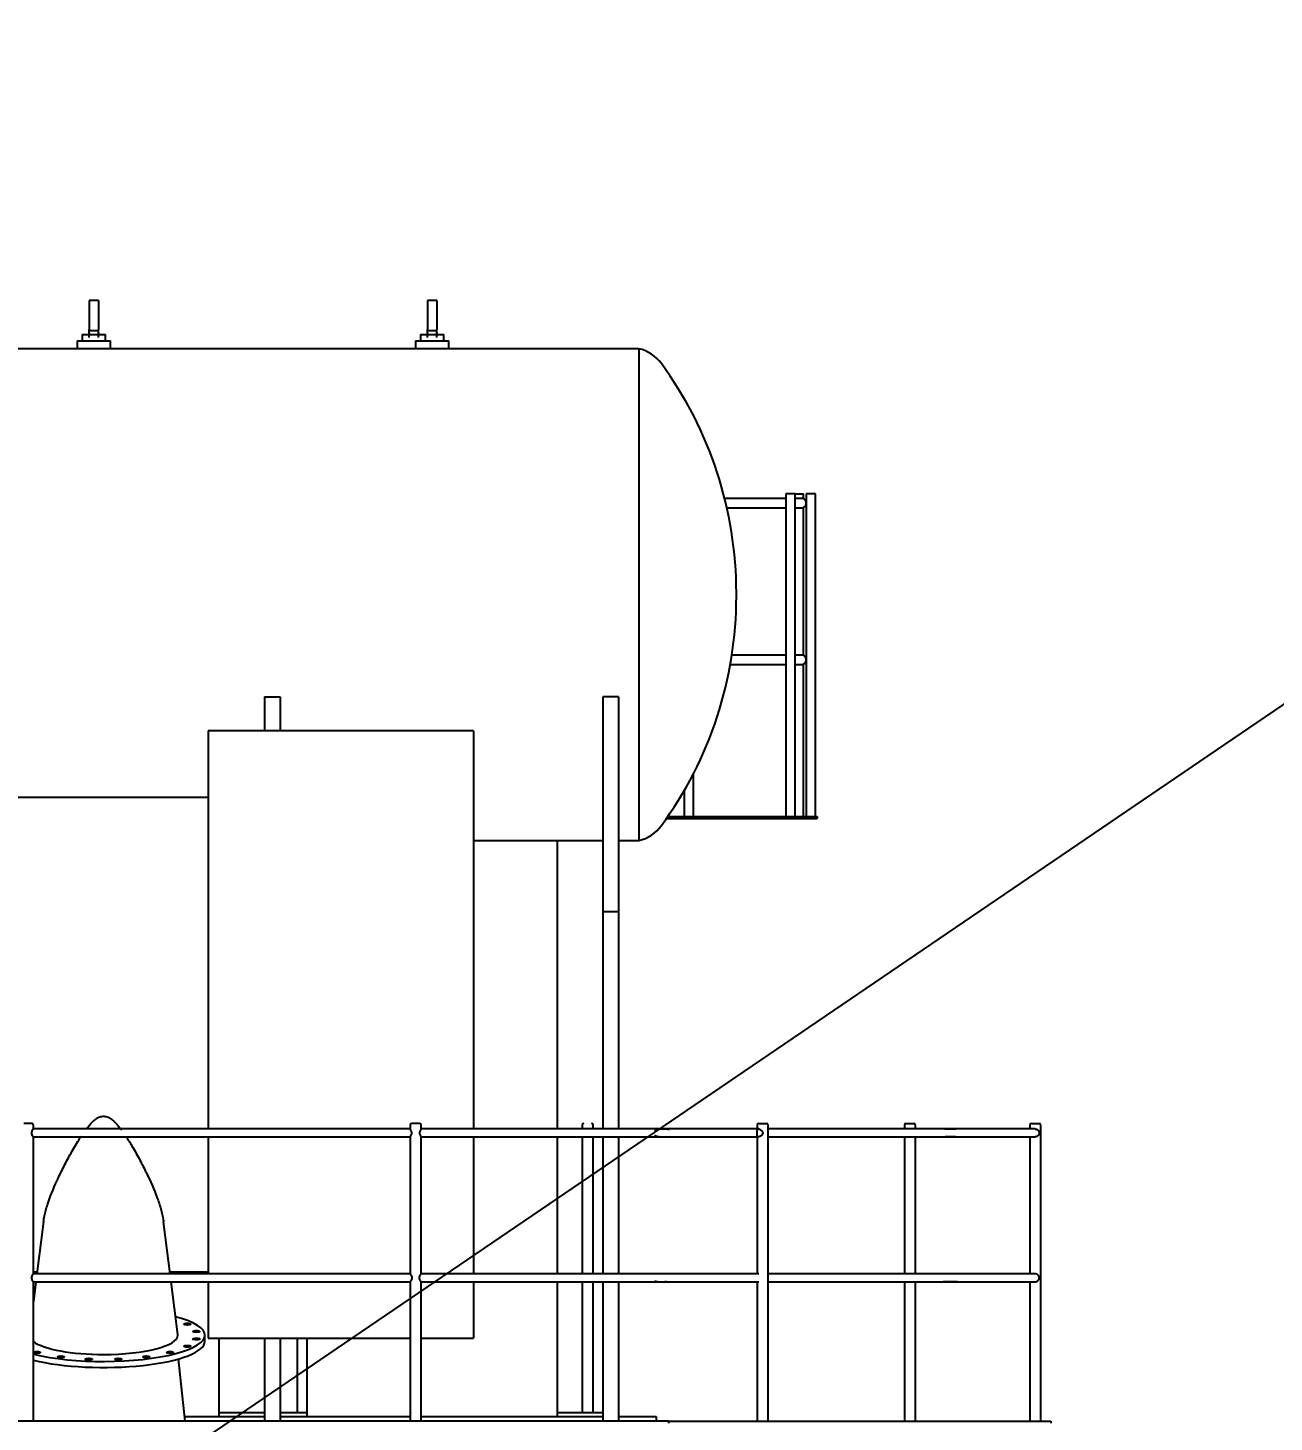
# Model space of a CAD drawing. Header units: millimetres. Extents: x -4 to 3776, y -4 to 4079.
# Drawn here: x 258.67 to 265.83, y 462.07 to 470.08 of the extents above; entities that cross this region are included whole.
import ezdxf
from ezdxf import colors
from ezdxf.entities.mleader import LeaderData, LeaderLine
from ezdxf.math import Vec2, Vec3

# ---------------------------------------------------------------- set-up
doc = ezdxf.new("R2010")
doc.units = ezdxf.units.MM
for name, color, linetype in [('BK_kedu', 255, 'Continuous'), ('EQUIPMENT', 3, 'Continuous'), ('ER', 7, 'Continuous')]:
    doc.layers.add(name, color=color, linetype=linetype)
doc.styles.get("Standard").update_dxf_attribs({"font": 'arial.ttf'})

# ---------------------------------------------------------------- blocks, each defined once
blk = doc.blocks.new('fa dong ji')
at = {"layer": 'EQUIPMENT', "color": 3, "linetype": 'Continuous'}
for p, q in [((10.521, 22.05), (10.521, 21.8828)), ((10.575, 22.05), (10.521, 22.05)), ((10.575, 22.05), (10.575, 21.8828)), ((12.465, 22.05), (12.465, 21.8828)), ((12.519, 22.05), (12.465, 22.05)), ((12.519, 22.05), (12.519, 21.8828)), ((10.521, 21.8364), (10.521, 21.8828)), ((10.575, 21.8757), (10.521, 21.8757)), ((10.575, 21.8364), (10.575, 21.8828)), ((12.465, 21.8364), (12.465, 21.8828)), ((12.519, 21.8757), (12.465, 21.8757)), ((12.519, 21.8364), (12.519, 21.8828)), ((10.4517, 21.8177), (10.6443, 21.8177)), ((10.4517, 21.8177), (10.4517, 21.7728)), ((10.4805, 21.8537), (10.6155, 21.8537)), ((10.4805, 21.8537), (10.4805, 21.8177)), ((10.521, 21.8634), (10.521, 21.8537)), ((10.575, 21.8634), (10.575, 21.8537)), ((10.6155, 21.8177), (10.6155, 21.8537)), ((10.6443, 21.7728), (10.6443, 21.8177)), ((12.3957, 21.8177), (12.5883, 21.8177)), ((12.3957, 21.8177), (12.3957, 21.7728)), ((12.4245, 21.8537), (12.5595, 21.8537)), ((12.4245, 21.8537), (12.4245, 21.8177)), ((12.465, 21.8634), (12.465, 21.8537)), ((12.519, 21.8634), (12.519, 21.8537)), ((12.5595, 21.8177), (12.5595, 21.8537)), ((12.5883, 21.7728), (12.5883, 21.8177)), ((13.68, 21.7728), (1.584, 21.7728)), ((13.68, 21.7728), (13.68, 18.9468)), ((14.578, 20.9394), (14.524, 20.9394)), ((14.524, 20.9394), (14.524, 19.0854)), ((14.578, 20.9394), (14.6246, 20.9394)), ((14.578, 19.0854), (14.578, 20.9394)), ((14.6246, 20.91), (14.6246, 20.9394)), ((14.6952, 20.9394), (14.6412, 20.9394)), ((14.6412, 20.9394), (14.6412, 19.0854)), ((14.6952, 19.0854), (14.6952, 20.9394)), ((14.6246, 20.01), (14.6246, 20.8607)), ((14.2398, 20.3507), (14.2398, 20.3689)), ((14.6246, 19.0854), (14.6246, 19.9607)), ((11.529, 19.7723), (11.619, 19.7723)), ((11.529, 19.7723), (11.529, 19.5777)), ((11.619, 19.7723), (11.619, 19.5777)), ((13.563, 19.7723), (13.473, 19.7723)), ((13.473, 19.7723), (13.473, 18.5398)), ((13.563, 19.7723), (13.563, 18.5398)), ((11.205, 19.5777), (11.205, 17.2896)), ((12.7296, 19.5777), (11.205, 19.5777)), ((12.7296, 19.5777), (12.7296, 17.2896)), ((13.994, 19.0854), (13.994, 19.3325)), ((13.94, 19.2334), (13.94, 19.0854)), ((11.205, 19.1952), (9.621, 19.1952)), ((13.839, 19.0746), (14.7042, 19.0746)), ((13.8465, 19.0854), (14.7042, 19.0854)), ((14.7042, 19.0854), (14.7042, 19.0746)), ((12.7296, 18.9468), (13.473, 18.9468)), ((13.212, 17.2899), (13.212, 18.9468)), ((13.563, 18.9468), (13.68, 18.9468)), ((13.473, 18.5398), (13.563, 18.5398)), ((13.473, 18.5398), (13.473, 17.2899)), ((13.563, 18.5398), (13.563, 17.2899)), ((10.1916, 17.3214), (10.1466, 17.3214)), ((10.2006, 17.2897), (10.2006, 17.3124)), ((12.3655, 17.3124), (12.3655, 17.2897)), ((12.4195, 17.3214), (12.3745, 17.3214)), ((12.4285, 17.2898), (12.4285, 17.3124)), ((13.3539, 17.3124), (13.3539, 17.2898)), ((13.4079, 17.3214), (13.4079, 17.3214)), ((13.4169, 17.2897), (13.4169, 17.3124)), ((14.3591, 17.3124), (14.3591, 17.2899)), ((14.3681, 17.3214), (14.4131, 17.3214)), ((14.4221, 17.2671), (14.4221, 17.3124)), ((15.2051, 17.3124), (15.2051, 17.2899)), ((15.2141, 17.3214), (15.2591, 17.3214)), ((15.2681, 17.2899), (15.2681, 17.3124)), ((15.9255, 17.3124), (15.9255, 17.2899)), ((15.9345, 17.3214), (15.9795, 17.3214)), ((15.9885, 15.6114), (15.9885, 17.3124)), ((10.2006, 16.4572), (10.2006, 17.245)), ((11.205, 17.2445), (11.205, 16.4568)), ((12.3655, 17.245), (12.3655, 16.4573)), ((12.4285, 16.4572), (12.4285, 17.2451)), ((12.7296, 17.2445), (12.7296, 16.4568)), ((13.212, 16.4574), (13.212, 17.2449)), ((13.3539, 17.2451), (13.3539, 16.4572)), ((13.4169, 16.4573), (13.4169, 17.245)), ((13.473, 17.2449), (13.473, 16.4574)), ((13.563, 17.2449), (13.563, 16.4574)), ((13.8454, 17.2899), (13.769, 17.2899)), ((13.769, 17.2449), (13.8454, 17.2449)), ((14.3591, 17.2449), (14.3591, 16.4574)), ((14.4221, 16.4346), (14.4221, 17.2671)), ((15.2051, 17.2449), (15.2051, 16.4574)), ((15.2681, 16.4574), (15.2681, 17.2449)), ((15.957, 17.2899), (15.9254, 17.2899)), ((15.9254, 17.2449), (15.957, 17.2449)), ((15.9255, 17.2449), (15.9255, 16.4574)), ((10.2591, 16.7578), (10.2208, 16.4574)), ((10.9868, 16.4574), (10.9486, 16.7574)), ((10.2006, 16.47), (10.2225, 16.47)), ((10.9851, 16.47), (11.205, 16.47)), ((13.8454, 16.4574), (13.769, 16.4574)), ((14.4221, 15.6114), (14.4221, 16.4346)), ((15.957, 16.4574), (15.9254, 16.4574)), ((10.2006, 15.6114), (10.2006, 16.4125)), ((10.2151, 16.4124), (10.2006, 16.2981)), ((11.0311, 16.109), (10.9925, 16.4124)), ((11.205, 16.4119), (11.205, 16.0875)), ((12.3655, 16.4126), (12.3655, 15.6114)), ((12.4285, 15.6114), (12.4285, 16.4125)), ((12.7296, 16.4119), (12.7296, 16.0875)), ((13.212, 15.6373), (13.212, 16.4124)), ((13.3539, 16.4125), (13.3539, 15.6612)), ((13.4169, 15.6612), (13.4169, 16.4126)), ((13.473, 16.4124), (13.473, 15.6114)), ((13.563, 16.4124), (13.563, 15.6114)), ((13.769, 16.4124), (13.8454, 16.4124)), ((14.3591, 16.4124), (14.3591, 15.6114)), ((15.2051, 16.4124), (15.2051, 15.6114)), ((15.2681, 15.6114), (15.2681, 16.4124)), ((15.9254, 16.4124), (15.957, 16.4124)), ((15.9255, 16.4124), (15.9255, 15.6114)), ((11.1861, 16.0706), (11.1861, 16.1053)), ((11.205, 16.0875), (12.3655, 16.0875)), ((11.268, 15.6373), (11.268, 16.0876)), ((11.529, 16.0875), (11.529, 15.6114)), ((11.619, 16.0875), (11.619, 15.6114)), ((11.7171, 16.0875), (11.7171, 15.6612)), ((11.772, 16.0876), (11.772, 15.6373)), ((12.4284, 16.0875), (12.7296, 16.0875)), ((11.0726, 15.6114), (11.0337, 15.9689)), ((11.0696, 15.6373), (11.529, 15.6373)), ((11.2679, 15.6612), (11.529, 15.6612)), ((11.6189, 15.6612), (11.7719, 15.6612)), ((11.619, 15.6373), (12.3653, 15.6373)), ((12.4283, 15.6373), (13.4728, 15.6373)), ((13.2119, 15.6612), (13.4729, 15.6612)), ((13.5628, 15.6373), (13.779, 15.6373)), ((13.779, 15.6373), (13.779, 15.6114)), ((13.851, 15.6114), (0.792, 15.6114)), ((13.851, 15.6114), (16.047, 15.6114)), ((13.851, 15.6006), (13.851, 15.6114)), ((16.047, 15.6114), (16.047, 15.6006))]:
    blk.add_line(p, q, dxfattribs=at)
for centre, radius, start, end in [((13.6276, 21.554), 0.225, 36.1916, 76.52276), ((12.0078, 20.3689), 2.232, 0, 36.1916), ((12.0078, 20.3507), 2.232, 323.8084, 0), ((13.6276, 19.1656), 0.225, 283.47724, 323.8084), ((10.1916, 17.3124), 0.009, 0, 90), ((12.3745, 17.3124), 0.009, 90, 180), ((12.4195, 17.3124), 0.009, 0, 90), ((13.3629, 17.3124), 0.009, 90, 180), ((13.4079, 17.3124), 0.009, 0, 90), ((14.3681, 17.3124), 0.009, 90, 180), ((14.4131, 17.3124), 0.009, 0, 90), ((15.2141, 17.3124), 0.009, 90, 180), ((15.2591, 17.3124), 0.009, 0, 90), ((15.9345, 17.3124), 0.009, 90, 180), ((15.9795, 17.3124), 0.009, 0, 90)]:
    blk.add_arc(centre, radius, start, end, dxfattribs=at)
for centre, major_axis, start_param, end_param in [((10.6038, 16.1053), (-0.5823, 0), 0.805917, 3.920806), ((10.6038, 16.1053), (0.4275, 0), 4.712389, 6.283185), ((10.6038, 16.1053), (0.4275, 0), 0, 0.032987), ((10.6038, 16.0706), (-0.5823, 0), 0.805917, 3.141593), ((10.6038, 16.1053), (0.4275, 0), 3.480197, 4.712389)]:
    blk.add_ellipse(centre, major_axis=major_axis, ratio=0.258819, start_param=start_param, end_param=end_param, dxfattribs=at)
for centre in [(11.0849, 16.1688), (11.1372, 16.1272), (11.0849, 16.0419), (11.1372, 16.0835), (10.222, 16.0065), (10.3586, 15.9808), (10.5193, 15.9673), (10.6883, 15.9673), (10.849, 15.9808), (10.9856, 16.0065)]:
    blk.add_ellipse(centre, major_axis=(-0.0198, 0), ratio=0.258819, dxfattribs=at)
for points, knots in [([(14.524, 20.9124), (14.5185, 20.9124), (14.5061, 20.9124), (14.4859, 20.9124), (14.4623, 20.9124), (14.4352, 20.9124), (14.4042, 20.9124), (14.3689, 20.9124), (14.3289, 20.9124), (14.2836, 20.9124), (14.2324, 20.9124), (14.1947, 20.9124), (14.174, 20.9124), (14.1724, 20.9124)], [0, 0, 0, 0, 0.047811, 0.105798, 0.172044, 0.249306, 0.336775, 0.436716, 0.550113, 0.677921, 0.823801, 0.98646, 1, 1, 1, 1]), ([(14.6142, 20.9124), (14.6142, 20.9124), (14.6142, 20.9124), (14.6142, 20.9124), (14.6142, 20.9124), (14.6142, 20.9124), (14.6142, 20.9124), (14.6142, 20.9124), (14.6142, 20.9124), (14.6142, 20.9124), (14.6141, 20.9124), (14.6145, 20.9124), (14.613, 20.9124), (14.6088, 20.9124), (14.6009, 20.9124), (14.5896, 20.9124), (14.5816, 20.9124), (14.5781, 20.9124)], [0, 0, 0, 0, 0.1138, 0.244808, 0.362815, 0.466655, 0.558978, 0.639904, 0.70978, 0.755715, 0.795911, 0.832342, 0.861274, 0.888166, 0.934722, 0.973268, 1, 1, 1, 1]), ([(14.6142, 20.8584), (14.617, 20.8583), (14.622, 20.8591), (14.6295, 20.8627), (14.6346, 20.8673), (14.6376, 20.8717), (14.6391, 20.8748), (14.6399, 20.8772), (14.6403, 20.8785), (14.6406, 20.8795), (14.6408, 20.8804), (14.6411, 20.8825), (14.6413, 20.8863), (14.6407, 20.8918), (14.6384, 20.8981), (14.6342, 20.904), (14.6286, 20.9087), (14.6215, 20.9118), (14.6167, 20.9125), (14.6142, 20.9124)], [0, 0, 0, 0, 0.157796, 0.284192, 0.379629, 0.431239, 0.466201, 0.477794, 0.485957, 0.489118, 0.492126, 0.499124, 0.519543, 0.570926, 0.65018, 0.718899, 0.800272, 0.894065, 1, 1, 1, 1]), ([(14.1844, 20.8584), (14.1885, 20.8584), (14.2072, 20.8584), (14.2385, 20.8584), (14.277, 20.8584), (14.3117, 20.8584), (14.3438, 20.8584), (14.3739, 20.8584), (14.4035, 20.8584), (14.4323, 20.8584), (14.4611, 20.8584), (14.4851, 20.8584), (14.5061, 20.8584), (14.5178, 20.8584), (14.524, 20.8584)], [0, 0, 0, 0, 0.036452, 0.164778, 0.276711, 0.376856, 0.471198, 0.559827, 0.642763, 0.732365, 0.814306, 0.897205, 0.944614, 1, 1, 1, 1]), ([(14.578, 20.8584), (14.5828, 20.8584), (14.5921, 20.8584), (14.6034, 20.8584), (14.6124, 20.8584), (14.6147, 20.8584), (14.614, 20.8584), (14.6142, 20.8584), (14.6142, 20.8584), (14.6142, 20.8584), (14.6142, 20.8584), (14.6142, 20.8584), (14.6142, 20.8584), (14.6142, 20.8584), (14.6142, 20.8584), (14.6142, 20.8584)], [0, 0, 0, 0, 0.037251, 0.077462, 0.121833, 0.178302, 0.231368, 0.292711, 0.362664, 0.441354, 0.528747, 0.639059, 0.760673, 0.893981, 1, 1, 1, 1]), ([(14.2041, 19.9584), (14.2162, 19.9584), (14.2409, 19.9584), (14.277, 19.9584), (14.3117, 19.9584), (14.3438, 19.9584), (14.3739, 19.9584), (14.4035, 19.9584), (14.4323, 19.9584), (14.4611, 19.9584), (14.4851, 19.9584), (14.5061, 19.9584), (14.5178, 19.9584), (14.524, 19.9584)], [0, 0, 0, 0, 0.113393, 0.232212, 0.338519, 0.438665, 0.532746, 0.620785, 0.715899, 0.802882, 0.890881, 0.941207, 1, 1, 1, 1]), ([(14.524, 20.0124), (14.5185, 20.0124), (14.5061, 20.0124), (14.4859, 20.0124), (14.4623, 20.0124), (14.4352, 20.0124), (14.4042, 20.0124), (14.3689, 20.0124), (14.3289, 20.0124), (14.2836, 20.0124), (14.2446, 20.0124), (14.2207, 20.0124), (14.2139, 20.0124)], [0, 0, 0, 0, 0.054193, 0.119921, 0.195009, 0.282585, 0.38173, 0.495012, 0.623546, 0.768415, 0.933767, 1, 1, 1, 1]), ([(14.578, 19.9584), (14.5828, 19.9584), (14.5921, 19.9584), (14.6034, 19.9584), (14.6124, 19.9584), (14.6147, 19.9584), (14.614, 19.9584), (14.6142, 19.9584), (14.6142, 19.9584), (14.6142, 19.9584), (14.6142, 19.9584), (14.6142, 19.9584), (14.6142, 19.9584), (14.6142, 19.9584), (14.6142, 19.9584), (14.6142, 19.9584)], [0, 0, 0, 0, 0.037252, 0.077462, 0.121833, 0.178302, 0.231369, 0.292713, 0.362666, 0.441357, 0.52875, 0.639062, 0.760676, 0.893986, 1, 1, 1, 1]), ([(14.6142, 20.0124), (14.6142, 20.0124), (14.6142, 20.0124), (14.6142, 20.0124), (14.6142, 20.0124), (14.6142, 20.0124), (14.6142, 20.0124), (14.6142, 20.0124), (14.6142, 20.0124), (14.6142, 20.0124), (14.6141, 20.0124), (14.6145, 20.0124), (14.613, 20.0124), (14.6088, 20.0124), (14.6009, 20.0124), (14.5896, 20.0124), (14.5816, 20.0124), (14.5781, 20.0124)], [0, 0, 0, 0, 0.1138, 0.244808, 0.362815, 0.466655, 0.558978, 0.639904, 0.70978, 0.755715, 0.795911, 0.832342, 0.861274, 0.888166, 0.934722, 0.973268, 1, 1, 1, 1]), ([(14.6142, 19.9584), (14.617, 19.9583), (14.622, 19.9591), (14.6295, 19.9627), (14.6346, 19.9673), (14.6376, 19.9717), (14.6391, 19.9748), (14.6399, 19.9772), (14.6403, 19.9785), (14.6406, 19.9795), (14.6408, 19.9804), (14.6411, 19.9825), (14.6413, 19.9863), (14.6407, 19.9918), (14.6384, 19.9981), (14.6342, 20.004), (14.6286, 20.0087), (14.6215, 20.0118), (14.6167, 20.0125), (14.6142, 20.0124)], [0, 0, 0, 0, 0.157796, 0.284192, 0.379629, 0.431239, 0.466201, 0.477794, 0.485957, 0.489118, 0.492126, 0.499124, 0.519543, 0.570926, 0.65018, 0.718899, 0.800272, 0.894065, 1, 1, 1, 1]), ([(10.5076, 17.2937), (10.5077, 17.2938), (10.5078, 17.294), (10.5174, 17.3063), (10.5275, 17.3183), (10.5443, 17.3347), (10.5502, 17.34), (10.5631, 17.3496), (10.5699, 17.3539), (10.5848, 17.3605), (10.5928, 17.3627), (10.6051, 17.3632), (10.6091, 17.363), (10.6172, 17.3617), (10.6212, 17.3607), (10.6327, 17.3566), (10.6398, 17.3526), (10.653, 17.3436), (10.659, 17.3385), (10.6762, 17.3226), (10.6865, 17.3108), (10.6996, 17.2943), (10.703, 17.2899), (10.7063, 17.2855)], [0, 0, 0, 0, 0.001645, 0.001645, 0.187726, 0.187726, 0.280767, 0.280767, 0.373807, 0.373807, 0.466848, 0.466848, 0.513368, 0.513368, 0.559888, 0.559888, 0.652929, 0.652929, 0.745969, 0.745969, 0.932051, 0.932051, 1, 1, 1, 1]), ([(10.2006, 17.2449), (10.2006, 17.2449), (10.2001, 17.2455), (10.1985, 17.2479), (10.1974, 17.2495), (10.1951, 17.2536), (10.1938, 17.2559), (10.1918, 17.2613), (10.1911, 17.2643), (10.1911, 17.2704), (10.1918, 17.2735), (10.1938, 17.2788), (10.195, 17.2812), (10.1974, 17.2852), (10.1985, 17.2869), (10.2001, 17.2892), (10.2006, 17.2899), (10.2006, 17.2899)], [0, 0, 0, 0, 0.124997, 0.124997, 0.250019, 0.250019, 0.37504, 0.37504, 0.500061, 0.500061, 0.625082, 0.625082, 0.750103, 0.750103, 0.875124, 0.875124, 1, 1, 1, 1]), ([(12.3655, 17.2899), (12.3425, 17.2899), (12.2915, 17.2899), (12.215, 17.2899), (12.1386, 17.2899), (12.0698, 17.2899), (12.0086, 17.2899), (11.955, 17.2899), (11.8967, 17.2899), (11.8307, 17.2899), (11.7538, 17.2899), (11.6778, 17.2899), (11.603, 17.2899), (11.5299, 17.2899), (11.4558, 17.2899), (11.3813, 17.2899), (11.3085, 17.2899), (11.2343, 17.2899), (11.1579, 17.2899), (11.0749, 17.2899), (10.9885, 17.2899), (10.8994, 17.2899), (10.8099, 17.2899), (10.7306, 17.2899), (10.6615, 17.2899), (10.6038, 17.2899), (10.5486, 17.2899), (10.5025, 17.2899), (10.4614, 17.2899), (10.4213, 17.2899), (10.3726, 17.2899), (10.3153, 17.2899), (10.2571, 17.2899), (10.2178, 17.2899), (10.2006, 17.2899)], [0, 0, 0, 0, 0.031846, 0.070653, 0.10595, 0.137738, 0.166016, 0.190786, 0.212045, 0.246722, 0.282234, 0.318689, 0.352021, 0.385838, 0.42005, 0.454654, 0.489079, 0.520945, 0.557498, 0.594957, 0.635913, 0.677229, 0.718545, 0.759861, 0.78713, 0.81424, 0.839826, 0.863617, 0.87819, 0.896724, 0.919219, 0.945675, 0.976092, 1, 1, 1, 1]), ([(10.2006, 17.2449), (10.2236, 17.2449), (10.2746, 17.2449), (10.351, 17.2449), (10.4274, 17.2449), (10.4962, 17.2449), (10.5575, 17.2449), (10.6111, 17.2449), (10.6693, 17.2449), (10.7353, 17.2449), (10.8123, 17.2449), (10.8883, 17.2449), (10.963, 17.2449), (11.0362, 17.2449), (11.1102, 17.2449), (11.1847, 17.2449), (11.2575, 17.2449), (11.3318, 17.2449), (11.4082, 17.2449), (11.4911, 17.2449), (11.5775, 17.2449), (11.6667, 17.2449), (11.7561, 17.2449), (11.8355, 17.2449), (11.9045, 17.2449), (11.9622, 17.2449), (12.0174, 17.2449), (12.0636, 17.2449), (12.1046, 17.2449), (12.1447, 17.2449), (12.1934, 17.2449), (12.2507, 17.2449), (12.309, 17.2449), (12.3482, 17.2449), (12.3655, 17.2449)], [0, 0, 0, 0, 0.03185, 0.070657, 0.105953, 0.137741, 0.166019, 0.190788, 0.212048, 0.246724, 0.282236, 0.31869, 0.352022, 0.385839, 0.42005, 0.454655, 0.489079, 0.520945, 0.557497, 0.594956, 0.635911, 0.677227, 0.718543, 0.759859, 0.787127, 0.814237, 0.839823, 0.863614, 0.878187, 0.896721, 0.919215, 0.945671, 0.976088, 1, 1, 1, 1]), ([(10.2592, 16.7591), (10.2606, 16.7694), (10.2624, 16.7798), (10.2668, 16.8009), (10.2694, 16.8116), (10.2752, 16.8332), (10.2784, 16.8441), (10.2961, 16.8993), (10.3147, 16.9455), (10.3476, 17.0176), (10.3595, 17.0422), (10.3846, 17.092), (10.3979, 17.1172), (10.4258, 17.1678), (10.4405, 17.1932), (10.4624, 17.2285), (10.4687, 17.2384), (10.4753, 17.2483)], [0, 0, 0, 0, 0.074304, 0.074304, 0.146736, 0.146736, 0.219168, 0.219168, 0.508898, 0.508898, 0.653762, 0.653762, 0.798627, 0.798627, 0.943491, 0.943491, 1, 1, 1, 1]), ([(10.7376, 17.2404), (10.7491, 17.2226), (10.76, 17.2046), (10.7853, 17.1615), (10.7994, 17.1362), (10.8259, 17.0863), (10.8384, 17.0617), (10.8737, 16.9892), (10.8942, 16.9425), (10.9193, 16.875), (10.9267, 16.853), (10.939, 16.8097), (10.9438, 16.7888), (10.9476, 16.7649), (10.9481, 16.761), (10.9486, 16.7571)], [0, 0, 0, 0, 0.102942, 0.102942, 0.247744, 0.247744, 0.392546, 0.392546, 0.682149, 0.682149, 0.82695, 0.82695, 0.971752, 0.971752, 1, 1, 1, 1]), ([(12.3655, 17.2449), (12.3655, 17.2449), (12.3659, 17.2455), (12.3675, 17.2479), (12.3686, 17.2495), (12.371, 17.2536), (12.3722, 17.2559), (12.3742, 17.2613), (12.3749, 17.2643), (12.3749, 17.2704), (12.3742, 17.2735), (12.3723, 17.2788), (12.371, 17.2812), (12.3687, 17.2852), (12.3675, 17.2869), (12.3659, 17.2892), (12.3655, 17.2899), (12.3655, 17.2899)], [0, 0, 0, 0, 0.124997, 0.124997, 0.250019, 0.250019, 0.37504, 0.37504, 0.500061, 0.500061, 0.625082, 0.625082, 0.750103, 0.750103, 0.875124, 0.875124, 1, 1, 1, 1]), ([(12.4285, 17.2899), (12.4285, 17.2899), (12.428, 17.2893), (12.4264, 17.2869), (12.4253, 17.2853), (12.4229, 17.2812), (12.4217, 17.2789), (12.4197, 17.2735), (12.419, 17.2705), (12.419, 17.2644), (12.4197, 17.2613), (12.4217, 17.256), (12.4229, 17.2536), (12.4253, 17.2496), (12.4264, 17.2479), (12.428, 17.2456), (12.4285, 17.2449), (12.4285, 17.2449), (12.4285, 17.2449), (12.4285, 17.2449)], [0, 0, 0, 0, 0.124962, 0.124962, 0.249947, 0.249947, 0.374933, 0.374933, 0.499918, 0.499918, 0.624903, 0.624903, 0.749889, 0.749889, 0.874874, 0.874874, 0.99986, 0.99986, 1, 1, 1, 1]), ([(13.769, 17.2899), (13.7447, 17.2899), (13.6988, 17.2899), (13.6339, 17.2899), (13.5771, 17.2899), (13.5283, 17.2899), (13.4874, 17.2899), (13.452, 17.2899), (13.4193, 17.2899), (13.3865, 17.2899), (13.3242, 17.2899), (13.2324, 17.2899), (13.1258, 17.2899), (13.0339, 17.2899), (12.9577, 17.2899), (12.8845, 17.2899), (12.8289, 17.2899), (12.7883, 17.2899), (12.7591, 17.2899), (12.7245, 17.2899), (12.6846, 17.2899), (12.6396, 17.2899), (12.5896, 17.2899), (12.5346, 17.2899), (12.4803, 17.2899), (12.4444, 17.2899), (12.4285, 17.2899)], [0, 0, 0, 0, 0.054372, 0.102752, 0.145139, 0.181535, 0.211938, 0.236641, 0.260795, 0.285246, 0.309997, 0.400202, 0.490755, 0.548379, 0.60599, 0.661226, 0.712322, 0.730301, 0.752036, 0.777796, 0.807581, 0.84139, 0.878512, 0.919516, 0.964402, 1, 1, 1, 1]), ([(12.4285, 17.2449), (12.4469, 17.2449), (12.4869, 17.2449), (12.5459, 17.2449), (12.6027, 17.2449), (12.6515, 17.2449), (12.6924, 17.2449), (12.7278, 17.2449), (12.7605, 17.2449), (12.7933, 17.2449), (12.8556, 17.2449), (12.9474, 17.2449), (13.054, 17.2449), (13.1459, 17.2449), (13.2221, 17.2449), (13.2953, 17.2449), (13.3509, 17.2449), (13.3915, 17.2449), (13.4207, 17.2449), (13.4553, 17.2449), (13.4952, 17.2449), (13.5402, 17.2449), (13.5902, 17.2449), (13.6452, 17.2449), (13.7053, 17.2449), (13.7472, 17.2449), (13.769, 17.2449)], [0, 0, 0, 0, 0.041203, 0.089583, 0.13197, 0.168366, 0.198769, 0.223472, 0.247625, 0.272077, 0.296827, 0.387033, 0.477585, 0.535209, 0.592821, 0.648056, 0.699152, 0.717131, 0.738866, 0.764626, 0.79441, 0.828219, 0.865342, 0.906346, 0.951232, 1, 1, 1, 1]), ([(13.8547, 17.2855), (13.8322, 17.2896), (13.8068, 17.2927), (13.7782, 17.2846), (13.7734, 17.2828), (13.769, 17.2802)], [0, 0, 0, 0, 0.829459, 0.829459, 1, 1, 1, 1]), ([(13.769, 17.2546), (13.7735, 17.252), (13.7783, 17.2502), (13.8014, 17.2437), (13.8204, 17.2443), (13.839, 17.2467)], [0, 0, 0, 0, 0.213068, 0.213068, 1, 1, 1, 1]), ([(14.3684, 17.2899), (14.3597, 17.2899), (14.3407, 17.2899), (14.3132, 17.2899), (14.2875, 17.2899), (14.2666, 17.2899), (14.2487, 17.2899), (14.232, 17.2899), (14.205, 17.2899), (14.1677, 17.2899), (14.1225, 17.2899), (14.0799, 17.2899), (14.0411, 17.2899), (14.0108, 17.2899), (13.9873, 17.2899), (13.9679, 17.2899), (13.9439, 17.2899), (13.9152, 17.2899), (13.8819, 17.2899), (13.858, 17.2899), (13.8454, 17.2899)], [0, 0, 0, 0, 0.049913, 0.108786, 0.157857, 0.197125, 0.228926, 0.260682, 0.292945, 0.383648, 0.4747, 0.551956, 0.628062, 0.697491, 0.725731, 0.762663, 0.808556, 0.863409, 0.927224, 1, 1, 1, 1]), ([(13.8454, 17.2449), (13.8573, 17.2449), (13.8796, 17.2449), (13.9104, 17.2449), (13.936, 17.2449), (13.957, 17.2449), (13.9749, 17.2449), (13.9916, 17.2449), (14.0186, 17.2449), (14.0559, 17.2449), (14.1011, 17.2449), (14.1437, 17.2449), (14.1825, 17.2449), (14.2128, 17.2449), (14.2363, 17.2449), (14.2556, 17.2449), (14.2796, 17.2449), (14.3083, 17.2449), (14.3384, 17.2449), (14.3589, 17.2449), (14.3683, 17.2449)], [0, 0, 0, 0, 0.06869, 0.127576, 0.176657, 0.215933, 0.247741, 0.279503, 0.311773, 0.402495, 0.493566, 0.570838, 0.646959, 0.716403, 0.744649, 0.781588, 0.827491, 0.882356, 0.946184, 1, 1, 1, 1]), ([(14.3662, 17.2451), (14.363, 17.2458), (14.361, 17.2482), (14.3595, 17.2536), (14.3592, 17.2559), (14.359, 17.2613), (14.3591, 17.2643), (14.3591, 17.2704), (14.359, 17.2735), (14.3592, 17.2788), (14.3595, 17.2812), (14.3606, 17.2852), (14.3615, 17.2869), (14.3643, 17.2892), (14.3661, 17.2899), (14.3682, 17.2899)], [0, 0, 0, 0, 0.217223, 0.217223, 0.347703, 0.347703, 0.478183, 0.478183, 0.608663, 0.608663, 0.739143, 0.739143, 0.869624, 0.869624, 1, 1, 1, 1]), ([(14.3682, 17.2899), (14.3682, 17.2899), (14.3682, 17.2899), (14.3704, 17.2899), (14.3729, 17.2893), (14.3779, 17.2869), (14.3804, 17.2853), (14.3849, 17.2812), (14.3869, 17.2789), (14.3899, 17.2735), (14.3909, 17.2705), (14.3909, 17.2643), (14.3899, 17.2613), (14.3869, 17.2559), (14.3849, 17.2536), (14.3804, 17.2495), (14.3779, 17.2479), (14.373, 17.2456), (14.3705, 17.2449), (14.3683, 17.2449)], [0, 0, 0, 0, 0.000099, 0.000099, 0.125087, 0.125087, 0.250074, 0.250074, 0.375062, 0.375062, 0.50005, 0.50005, 0.625037, 0.625037, 0.750025, 0.750025, 0.875012, 0.875012, 1, 1, 1, 1]), ([(15.9254, 17.2899), (15.9073, 17.2899), (15.8725, 17.2899), (15.8227, 17.2899), (15.7774, 17.2899), (15.7365, 17.2899), (15.7002, 17.2899), (15.4524, 17.2899), (15.4179, 17.2899), (15.5258, 17.2899), (15.4802, 17.2899), (15.4351, 17.2899), (15.3907, 17.2899), (15.3474, 17.2899), (15.3034, 17.2899), (15.2592, 17.2899), (15.216, 17.2899), (15.0218, 17.2899), (14.9696, 17.2899), (14.9098, 17.2899), (14.8474, 17.2899), (14.7838, 17.2899), (14.7296, 17.2899), (14.6851, 17.2899), (14.6509, 17.2899), (14.6182, 17.2899), (14.5908, 17.2899), (14.5664, 17.2899), (14.5426, 17.2899), (14.5138, 17.2899), (14.4798, 17.2899), (14.4487, 17.2899), (14.4288, 17.2899), (14.4221, 17.2899)], [0, 0, 0, 0, 0.042214, 0.080928, 0.116141, 0.147852, 0.176063, 0.200773, 0.221982, 0.256575, 0.292002, 0.328369, 0.361621, 0.395358, 0.429487, 0.464009, 0.498352, 0.530141, 0.573743, 0.620103, 0.669563, 0.719024, 0.768484, 0.795687, 0.822733, 0.848257, 0.871991, 0.88653, 0.905019, 0.92746, 0.953853, 0.984197, 1, 1, 1, 1]), ([(14.4221, 17.2449), (14.4322, 17.2449), (14.459, 17.2449), (14.5009, 17.2449), (14.5463, 17.2449), (14.5871, 17.2449), (14.6234, 17.2449), (14.6552, 17.2449), (14.6898, 17.2449), (14.7289, 17.2449), (14.7746, 17.2449), (14.8196, 17.2449), (14.864, 17.2449), (14.9074, 17.2449), (14.9513, 17.2449), (14.9955, 17.2449), (15.0387, 17.2449), (15.2329, 17.2449), (15.2851, 17.2449), (15.345, 17.2449), (15.4073, 17.2449), (15.471, 17.2449), (15.5251, 17.2449), (15.4225, 17.2449), (15.4567, 17.2449), (15.7055, 17.2449), (15.7328, 17.2449), (15.7572, 17.2449), (15.781, 17.2449), (15.8099, 17.2449), (15.8439, 17.2449), (15.8829, 17.2449), (15.9107, 17.2449), (15.9254, 17.2449)], [0, 0, 0, 0, 0.023725, 0.062439, 0.097651, 0.129363, 0.157573, 0.182283, 0.203492, 0.238085, 0.273512, 0.309879, 0.343131, 0.376868, 0.410997, 0.445518, 0.479861, 0.51165, 0.555252, 0.601612, 0.651072, 0.700532, 0.749993, 0.777196, 0.804241, 0.829766, 0.8535, 0.868038, 0.886527, 0.908968, 0.935361, 0.965705, 1, 1, 1, 1]), ([(10.2006, 16.4124), (10.2006, 16.4124), (10.2001, 16.413), (10.1985, 16.4154), (10.1974, 16.417), (10.1951, 16.4211), (10.1938, 16.4234), (10.1918, 16.4288), (10.1911, 16.4318), (10.1911, 16.4379), (10.1918, 16.441), (10.1938, 16.4463), (10.195, 16.4487), (10.1974, 16.4527), (10.1985, 16.4544), (10.2001, 16.4567), (10.2006, 16.4574), (10.2006, 16.4574)], [0, 0, 0, 0, 0.124997, 0.124997, 0.250019, 0.250019, 0.37504, 0.37504, 0.500061, 0.500061, 0.625082, 0.625082, 0.750103, 0.750103, 0.875124, 0.875124, 1, 1, 1, 1]), ([(12.3655, 16.4574), (12.3537, 16.4574), (12.3246, 16.4574), (12.2803, 16.4574), (12.2347, 16.4574), (12.1954, 16.4574), (12.1622, 16.4574), (12.1, 16.4574), (11.9715, 16.4574), (11.8176, 16.4574), (11.6713, 16.4574), (11.569, 16.4574), (11.469, 16.4574), (11.3766, 16.4574), (11.2892, 16.4574), (11.2033, 16.4574), (11.1126, 16.4574), (11.0212, 16.4574), (10.9336, 16.4574), (10.868, 16.4574), (10.8217, 16.4574), (10.7904, 16.4574), (10.7553, 16.4574), (10.7153, 16.4574), (10.6703, 16.4574), (10.6204, 16.4574), (10.5635, 16.4574), (10.4993, 16.4574), (10.4274, 16.4574), (10.3495, 16.4574), (10.2733, 16.4574), (10.223, 16.4574), (10.2006, 16.4574)], [0, 0, 0, 0, 0.016364, 0.040305, 0.061356, 0.079519, 0.094793, 0.107373, 0.165735, 0.272844, 0.320661, 0.36841, 0.414642, 0.459223, 0.49643, 0.535819, 0.578292, 0.622005, 0.662539, 0.699703, 0.712843, 0.726793, 0.743014, 0.761509, 0.782275, 0.805315, 0.830627, 0.861096, 0.894314, 0.930283, 0.969001, 1, 1, 1, 1]), ([(12.3655, 16.4574), (12.3655, 16.4574), (12.3659, 16.4568), (12.3675, 16.4544), (12.3686, 16.4528), (12.371, 16.4487), (12.3722, 16.4464), (12.3742, 16.441), (12.3749, 16.438), (12.3749, 16.4319), (12.3742, 16.4288), (12.3723, 16.4235), (12.371, 16.4211), (12.3687, 16.4171), (12.3675, 16.4154), (12.3659, 16.4131), (12.3655, 16.4124), (12.3655, 16.4124), (12.3655, 16.4124), (12.3655, 16.4124)], [0, 0, 0, 0, 0.124962, 0.124962, 0.249947, 0.249947, 0.374933, 0.374933, 0.499918, 0.499918, 0.624903, 0.624903, 0.749889, 0.749889, 0.874874, 0.874874, 0.99986, 0.99986, 1, 1, 1, 1]), ([(12.4285, 16.4124), (12.4285, 16.4124), (12.428, 16.413), (12.4264, 16.4154), (12.4253, 16.417), (12.4229, 16.4211), (12.4217, 16.4234), (12.4197, 16.4288), (12.419, 16.4318), (12.419, 16.4379), (12.4197, 16.441), (12.4217, 16.4463), (12.4229, 16.4487), (12.4253, 16.4527), (12.4264, 16.4544), (12.428, 16.4567), (12.4285, 16.4574), (12.4285, 16.4574)], [0, 0, 0, 0, 0.124997, 0.124997, 0.250019, 0.250019, 0.37504, 0.37504, 0.500061, 0.500061, 0.625082, 0.625082, 0.750103, 0.750103, 0.875124, 0.875124, 1, 1, 1, 1]), ([(13.769, 16.4574), (13.7447, 16.4574), (13.6988, 16.4574), (13.6339, 16.4574), (13.5771, 16.4574), (13.5283, 16.4574), (13.4874, 16.4574), (13.452, 16.4574), (13.4193, 16.4574), (13.3865, 16.4574), (13.3242, 16.4574), (13.2324, 16.4574), (13.1258, 16.4574), (13.0339, 16.4574), (12.9577, 16.4574), (12.8845, 16.4574), (12.8289, 16.4574), (12.7883, 16.4574), (12.7591, 16.4574), (12.7245, 16.4574), (12.6846, 16.4574), (12.6396, 16.4574), (12.5896, 16.4574), (12.5346, 16.4574), (12.4803, 16.4574), (12.4444, 16.4574), (12.4285, 16.4574)], [0, 0, 0, 0, 0.054372, 0.102751, 0.145139, 0.181534, 0.211937, 0.236641, 0.260794, 0.285246, 0.309996, 0.400202, 0.490754, 0.548378, 0.605989, 0.661225, 0.712321, 0.730299, 0.752035, 0.777795, 0.807579, 0.841388, 0.87851, 0.919514, 0.964401, 1, 1, 1, 1]), ([(14.3684, 16.4574), (14.3597, 16.4574), (14.3407, 16.4574), (14.3132, 16.4574), (14.2875, 16.4574), (14.2666, 16.4574), (14.2487, 16.4574), (14.232, 16.4574), (14.205, 16.4574), (14.1677, 16.4574), (14.1225, 16.4574), (14.0799, 16.4574), (14.0411, 16.4574), (14.0108, 16.4574), (13.9873, 16.4574), (13.9679, 16.4574), (13.9439, 16.4574), (13.9152, 16.4574), (13.8819, 16.4574), (13.858, 16.4574), (13.8454, 16.4574)], [0, 0, 0, 0, 0.049829, 0.108707, 0.157782, 0.197054, 0.228858, 0.260617, 0.292882, 0.383594, 0.474654, 0.551917, 0.628029, 0.697464, 0.725706, 0.762642, 0.808539, 0.863397, 0.927218, 1, 1, 1, 1]), ([(15.9254, 16.4574), (15.9139, 16.4574), (15.8921, 16.4574), (15.8614, 16.4574), (15.8344, 16.4574), (15.811, 16.4574), (15.7913, 16.4574), (15.7544, 16.4574), (15.4622, 16.4574), (15.5112, 16.4574), (15.4111, 16.4574), (15.3314, 16.4574), (15.2629, 16.4574), (15.2046, 16.4574), (15.0065, 16.4574), (14.9527, 16.4574), (14.8985, 16.4574), (14.8465, 16.4574), (14.8067, 16.4574), (14.777, 16.4574), (14.7546, 16.4574), (14.7289, 16.4574), (14.6992, 16.4574), (14.6655, 16.4574), (14.6253, 16.4574), (14.5779, 16.4574), (14.5229, 16.4574), (14.4704, 16.4574), (14.4361, 16.4574), (14.4221, 16.4574)], [0, 0, 0, 0, 0.026765, 0.050648, 0.07165, 0.089769, 0.105006, 0.117556, 0.175779, 0.282632, 0.346234, 0.40895, 0.468564, 0.505683, 0.544977, 0.587349, 0.630957, 0.671394, 0.708468, 0.72374, 0.740636, 0.760618, 0.783686, 0.80984, 0.83908, 0.877503, 0.920213, 0.967209, 1, 1, 1, 1]), ([(10.2006, 16.4124), (10.2124, 16.4124), (10.2415, 16.4124), (10.2858, 16.4124), (10.3313, 16.4124), (10.3707, 16.4124), (10.4039, 16.4124), (10.4661, 16.4124), (10.5946, 16.4124), (10.7485, 16.4124), (10.8947, 16.4124), (10.9971, 16.4124), (11.097, 16.4124), (11.1894, 16.4124), (11.2769, 16.4124), (11.3628, 16.4124), (11.4534, 16.4124), (11.5449, 16.4124), (11.6325, 16.4124), (11.698, 16.4124), (11.7444, 16.4124), (11.7756, 16.4124), (11.8108, 16.4124), (11.8508, 16.4124), (11.8957, 16.4124), (11.9456, 16.4124), (12.0025, 16.4124), (12.0667, 16.4124), (12.1386, 16.4124), (12.2165, 16.4124), (12.2928, 16.4124), (12.3431, 16.4124), (12.3655, 16.4124)], [0, 0, 0, 0, 0.016364, 0.040305, 0.061356, 0.079519, 0.094793, 0.107373, 0.165735, 0.272844, 0.320661, 0.36841, 0.414642, 0.459223, 0.49643, 0.535819, 0.578292, 0.622005, 0.662539, 0.699703, 0.712843, 0.726793, 0.743014, 0.761509, 0.782275, 0.805315, 0.830627, 0.861096, 0.894314, 0.930283, 0.969001, 1, 1, 1, 1]), ([(12.4285, 16.4124), (12.4469, 16.4124), (12.4869, 16.4124), (12.5459, 16.4124), (12.6027, 16.4124), (12.6515, 16.4124), (12.6924, 16.4124), (12.7278, 16.4124), (12.7605, 16.4124), (12.7933, 16.4124), (12.8556, 16.4124), (12.9474, 16.4124), (13.054, 16.4124), (13.1459, 16.4124), (13.2221, 16.4124), (13.2953, 16.4124), (13.3509, 16.4124), (13.3915, 16.4124), (13.4207, 16.4124), (13.4553, 16.4124), (13.4952, 16.4124), (13.5402, 16.4124), (13.5902, 16.4124), (13.6452, 16.4124), (13.7053, 16.4124), (13.7472, 16.4124), (13.769, 16.4124)], [0, 0, 0, 0, 0.041201, 0.089581, 0.131969, 0.168364, 0.198767, 0.223471, 0.247624, 0.272076, 0.296826, 0.387032, 0.477584, 0.535208, 0.59282, 0.648055, 0.699151, 0.71713, 0.738866, 0.764626, 0.79441, 0.828219, 0.865341, 0.906346, 0.951232, 1, 1, 1, 1]), ([(13.8454, 16.4124), (13.8573, 16.4124), (13.8796, 16.4124), (13.9104, 16.4124), (13.936, 16.4124), (13.957, 16.4124), (13.9749, 16.4124), (13.9916, 16.4124), (14.0186, 16.4124), (14.0559, 16.4124), (14.1011, 16.4124), (14.1437, 16.4124), (14.1825, 16.4124), (14.2128, 16.4124), (14.2363, 16.4124), (14.2556, 16.4124), (14.2796, 16.4124), (14.3083, 16.4124), (14.3384, 16.4124), (14.359, 16.4124), (14.3684, 16.4124)], [0, 0, 0, 0, 0.06868, 0.127557, 0.17663, 0.215901, 0.247703, 0.279461, 0.311726, 0.402434, 0.493491, 0.570752, 0.646862, 0.716295, 0.744536, 0.78147, 0.827366, 0.882223, 0.946041, 1, 1, 1, 1]), ([(14.4221, 16.4124), (14.4256, 16.4124), (14.4394, 16.4124), (14.4622, 16.4124), (14.4893, 16.4124), (14.5126, 16.4124), (14.5323, 16.4124), (14.5692, 16.4124), (14.6454, 16.4124), (14.7435, 16.4124), (14.8436, 16.4124), (14.9234, 16.4124), (14.9918, 16.4124), (15.1973, 16.4124), (15.2482, 16.4124), (15.302, 16.4124), (15.3562, 16.4124), (15.4082, 16.4124), (15.448, 16.4124), (15.4777, 16.4124), (15.5001, 16.4124), (15.5258, 16.4124), (15.4084, 16.4124), (15.4421, 16.4124), (15.6984, 16.4124), (15.7457, 16.4124), (15.8007, 16.4124), (15.8612, 16.4124), (15.9034, 16.4124), (15.9254, 16.4124)], [0, 0, 0, 0, 0.008276, 0.032159, 0.05316, 0.07128, 0.086517, 0.099067, 0.157289, 0.264142, 0.327744, 0.39046, 0.450074, 0.487192, 0.526486, 0.568858, 0.612466, 0.652903, 0.689977, 0.705249, 0.722145, 0.742127, 0.765195, 0.791348, 0.820588, 0.859011, 0.901721, 0.948717, 1, 1, 1, 1])]:
    blk.add_open_spline(points, degree=3, knots=knots, dxfattribs=at)
for points, weights in [([(15.957, 17.2899), (15.965, 17.2899), (15.9755, 17.2859), (15.9795, 17.2754), (15.9795, 17.2594), (15.9755, 17.2489), (15.965, 17.2449), (15.957, 17.2449)], [0.58578643686, 0.585780228572, 0.552288889584, 0.585786437627, 0.585786437627, 0.552289017152, 0.585780037257, 0.585786436812]), ([(15.957, 16.4124), (15.965, 16.4124), (15.9755, 16.4164), (15.9795, 16.4269), (15.9795, 16.4429), (15.9755, 16.4534), (15.965, 16.4574), (15.957, 16.4574)], [0.58578643686, 0.585780228575, 0.552288889583, 0.585786437627, 0.585786437627, 0.552289017153, 0.585780037255, 0.585786436812])]:
    blk.add_rational_spline(points, weights, degree=4, knots=[0, 0, 0, 0, 0, 0.5, 0.5, 0.5, 1, 1, 1, 1, 1], dxfattribs=at)
blk.add_open_spline([(13.769, 16.4174), (13.7905, 16.4134), (13.815, 16.4099), (13.8382, 16.4148)], degree=3, dxfattribs=at)

msp = doc.modelspace()

# ---------------------------------------------------------------- linework, layer by layer
at = {"layer": 'ER', "color": 51}
msp.add_line((236.8876, 446.4596), (310.3876, 496.4596), dxfattribs=at)

# ---------------------------------------------------------------- block references
at = {"color": 4, "lineweight": 25}
msp.add_blockref('fa dong ji', (248.5042, 446.4596), dxfattribs=at)

# ---------------------------------------------------------------- leaders
at = {"layer": 'BK_kedu'}
ml = msp.add_multileader_mtext('Standard', dxfattribs=at)
ml.set_content('', color=256)
ml.set_leader_properties()
ml.build(insert=Vec2(0, 0))
ml.multileader.update_dxf_attribs({"text_right_attachment_type": 6, "dogleg_length": 0.36, "arrow_head_size": 0.18})
ctx = ml.context
ctx.base_point, ctx.char_height, ctx.arrow_head_size, ctx.landing_gap_size, ctx.plane_origin = Vec3(3775.9986, 4079.3284), 0.18, 0.18, 0.09, Vec3(3774.6386, 4079.3284)
ctx.right_attachment = 6
notes = []
notes.append((ctx, [(0, (0, 0, 0), (0, 0), (1, 0), 1, [])]))
ctx.mtext.insert, ctx.mtext.flow_direction = Vec3(3776.0886, 4079.4184), 5
for ctx, leaders in notes:
    for number, flags, end, landing, length, lines in leaders:
        leader = LeaderData()
        leader.index, (leader.has_last_leader_line, leader.has_dogleg_vector, leader.attachment_direction) = number, flags
        leader.last_leader_point, leader.dogleg_vector, leader.dogleg_length = Vec3(end), Vec3(landing), length
        for number, points, colour, breaks in lines:
            line = LeaderLine()
            line.index, line.vertices, line.color, line.breaks = number, Vec3.list(points), colors.encode_raw_color(colour), breaks
            leader.lines.append(line)
        ctx.leaders.append(leader)

doc.saveas('drawing.dxf')
